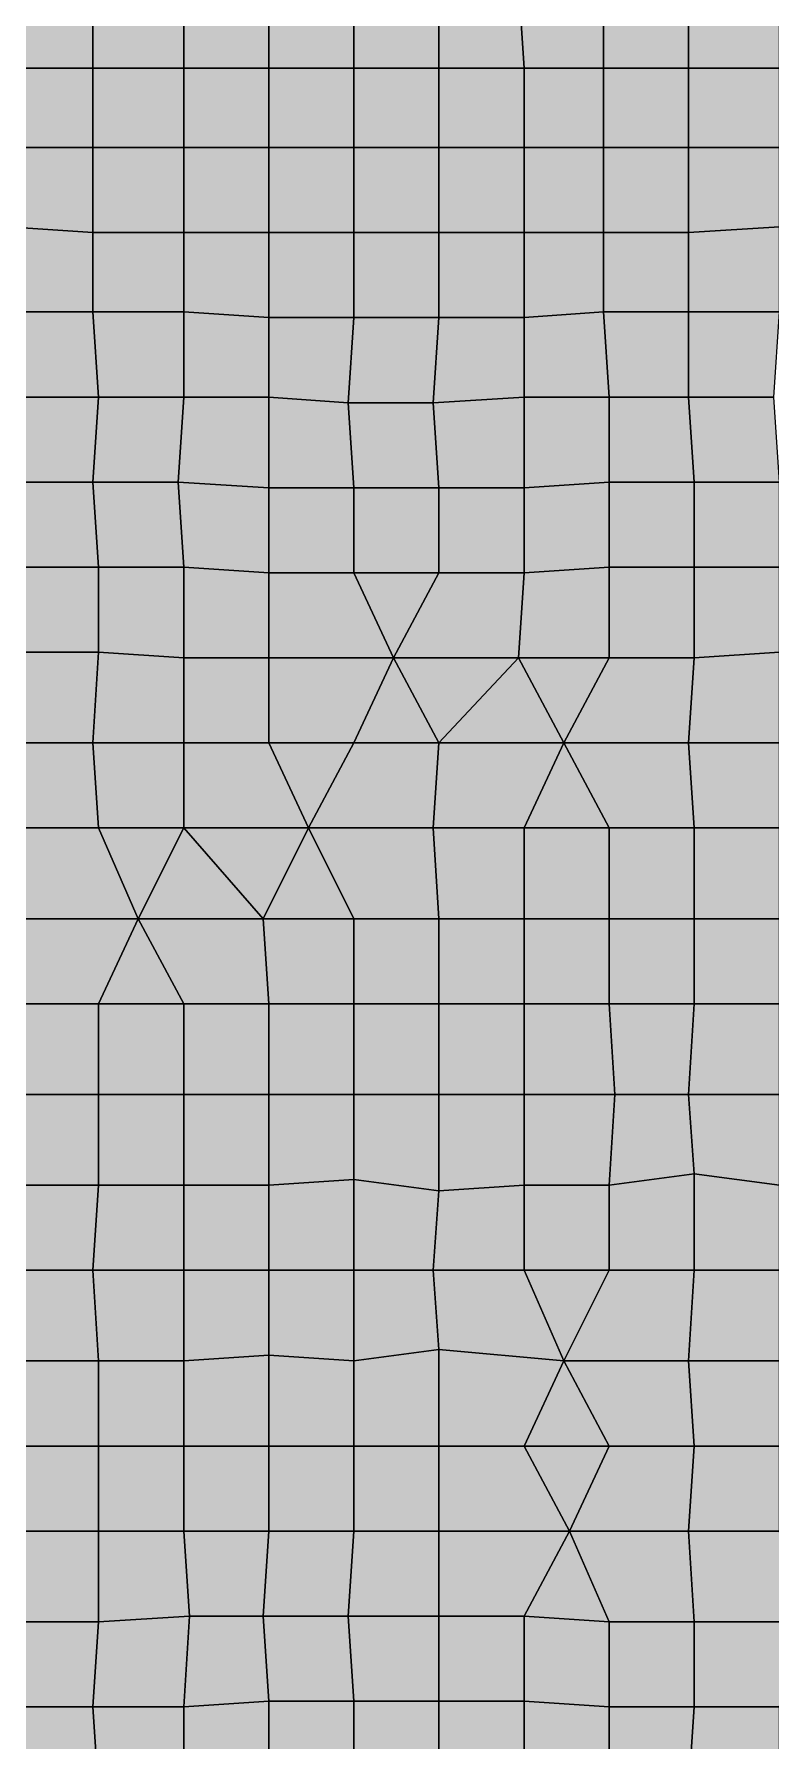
# Model space of a CAD drawing. Header units: metres. Extents: x -7480 to 79269, y -9100 to 45880.
# Drawn here: x 21333 to 23930, y 9900 to 15920 of the extents above; entities that cross this region are included whole.
import ezdxf

# ---------------------------------------------------------------- set-up
doc = ezdxf.new("R2010")
doc.units = ezdxf.units.M
for name, color, linetype in [('COLOR_1', 1, 'Continuous'), ('COLOR_181', 181, 'Continuous'), ('COLOR_3', 3, 'Continuous'), ('COLOR_5', 5, 'Continuous')]:
    doc.layers.add(name, color=color, linetype=linetype)

msp = doc.modelspace()

# ---------------------------------------------------------------- hatches: boundary and pattern name
at = {"layer": 'COLOR_1'}
for points in [[(21220, 16100), (21240, 15800), (21540, 15800), (21540, 16100)], [(21240, 15520), (21540, 15520), (21540, 15800), (21240, 15800)], [(21240, 15240), (21540, 15220), (21540, 15520), (21240, 15520)], [(21240, 14940), (21540, 14940), (21540, 15220), (21240, 15240)], [(21240, 14640), (21560, 14640), (21540, 14940), (21240, 14940)], [(21540, 14940), (21560, 14640), (21860, 14640), (21860, 14940)], [(23340, 14940), (23360, 14640), (23640, 14640), (23640, 14940)], [(23640, 14640), (23660, 14340), (23960, 14340), (23940, 14640)], [(23640, 9720), (23960, 9720), (23960, 10020), (23660, 10020)]]:
    msp.add_hatch(color=256, dxfattribs=at).paths.add_polyline_path(points)
at = {"layer": 'COLOR_181'}
for points in [[(21540, 15800), (21860, 15800), (21860, 16100), (21540, 16100)], [(21860, 15800), (22160, 15800), (22160, 16100), (21860, 16100)], [(22160, 15800), (22460, 15800), (22460, 16100), (22160, 16100)], [(22460, 15800), (22760, 15800), (22760, 16100), (22460, 16100)], [(22760, 15800), (23060, 15800), (23040, 16100), (22760, 16100)], [(23040, 16100), (23060, 15800), (23340, 15800), (23340, 16100)], [(23340, 15800), (23640, 15800), (23640, 16100), (23340, 16100)], [(21540, 15520), (21860, 15520), (21860, 15800), (21540, 15800)], [(21860, 15520), (22160, 15520), (22160, 15800), (21860, 15800)], [(22160, 15520), (22460, 15520), (22460, 15800), (22160, 15800)], [(22460, 15520), (22760, 15520), (22760, 15800), (22460, 15800)], [(22760, 15520), (23060, 15520), (23060, 15800), (22760, 15800)], [(23060, 15520), (23340, 15520), (23340, 15800), (23060, 15800)], [(23340, 15520), (23640, 15520), (23640, 15800), (23340, 15800)], [(21540, 15220), (21860, 15220), (21860, 15520), (21540, 15520)], [(21860, 15220), (22160, 15220), (22160, 15520), (21860, 15520)], [(22160, 15220), (22460, 15220), (22460, 15520), (22160, 15520)], [(22460, 15220), (22760, 15220), (22760, 15520), (22460, 15520)], [(22760, 15220), (23060, 15220), (23060, 15520), (22760, 15520)], [(23060, 15220), (23340, 15220), (23340, 15520), (23060, 15520)], [(23340, 15220), (23640, 15220), (23640, 15520), (23340, 15520)], [(21540, 14940), (21860, 14940), (21860, 15220), (21540, 15220)], [(21860, 14940), (22160, 14920), (22160, 15220), (21860, 15220)], [(22160, 14920), (22460, 14920), (22460, 15220), (22160, 15220)], [(22460, 14920), (22760, 14920), (22760, 15220), (22460, 15220)], [(22760, 14920), (23060, 14920), (23060, 15220), (22760, 15220)], [(23060, 14920), (23340, 14940), (23340, 15220), (23060, 15220)], [(23340, 14940), (23640, 14940), (23640, 15220), (23340, 15220)], [(21860, 14640), (22160, 14640), (22160, 14920), (21860, 14940)], [(23060, 14640), (23360, 14640), (23340, 14940), (23060, 14920)], [(22160, 14640), (22440, 14620), (22460, 14920), (22160, 14920)], [(22440, 14620), (22740, 14620), (22760, 14920), (22460, 14920)], [(22740, 14620), (23060, 14640), (23060, 14920), (22760, 14920)], [(21240, 14640), (21260, 14340), (21540, 14340), (21560, 14640)], [(21540, 14340), (21840, 14340), (21860, 14640), (21560, 14640)], [(21840, 14340), (22160, 14320), (22160, 14640), (21860, 14640)], [(22160, 14320), (22460, 14320), (22440, 14620), (22160, 14640)], [(22740, 14620), (22760, 14320), (23060, 14320), (23060, 14640)], [(23060, 14320), (23360, 14340), (23360, 14640), (23060, 14640)], [(23360, 14340), (23660, 14340), (23640, 14640), (23360, 14640)], [(22440, 14620), (22460, 14320), (22760, 14320), (22740, 14620)], [(21260, 14040), (21560, 14040), (21540, 14340), (21260, 14340)], [(21540, 14340), (21560, 14040), (21860, 14040), (21840, 14340)], [(21840, 14340), (21860, 14040), (22160, 14020), (22160, 14320)], [(23060, 14020), (23360, 14040), (23360, 14340), (23060, 14320)], [(23360, 14040), (23660, 14040), (23660, 14340), (23360, 14340)], [(23660, 14040), (23960, 14040), (23960, 14340), (23660, 14340)], [(22160, 14020), (22460, 14020), (22460, 14320), (22160, 14320)], [(22460, 14020), (22760, 14020), (22760, 14320), (22460, 14320)], [(22760, 14020), (23060, 14020), (23060, 14320), (22760, 14320)], [(21260, 13740), (21560, 13740), (21560, 14040), (21260, 14040)], [(21560, 13740), (21860, 13720), (21860, 14040), (21560, 14040)], [(21860, 13720), (22160, 13720), (22160, 14020), (21860, 14040)], [(23040, 13720), (23360, 13720), (23360, 14040), (23060, 14020)], [(23360, 13720), (23660, 13720), (23660, 14040), (23360, 14040)], [(23660, 13720), (23960, 13740), (23960, 14040), (23660, 14040)], [(22160, 13720), (22600, 13720), (22460, 14020), (22160, 14020)], [(22460, 14020), (22600, 13720), (22760, 14020)], [(22600, 13720), (23040, 13720), (23060, 14020), (22760, 14020)], [(21100, 13420), (21540, 13420), (21560, 13740), (21260, 13740)], [(21540, 13420), (21860, 13420), (21860, 13720), (21560, 13740)], [(23640, 13420), (23960, 13420), (23960, 13740), (23660, 13720)], [(21860, 13420), (22160, 13420), (22160, 13720), (21860, 13720)], [(22160, 13420), (22460, 13420), (22600, 13720), (22160, 13720)], [(22460, 13420), (22760, 13420), (22600, 13720)], [(22600, 13720), (22760, 13420), (23040, 13720)], [(22760, 13420), (23200, 13420), (23040, 13720)], [(23040, 13720), (23200, 13420), (23360, 13720)], [(23200, 13420), (23640, 13420), (23660, 13720), (23360, 13720)], [(21100, 13420), (21260, 13120), (21560, 13120), (21540, 13420)], [(21540, 13420), (21560, 13120), (21860, 13120), (21860, 13420)], [(21860, 13120), (22300, 13120), (22160, 13420), (21860, 13420)], [(22160, 13420), (22300, 13120), (22460, 13420)], [(22300, 13120), (22740, 13120), (22760, 13420), (22460, 13420)], [(22740, 13120), (23060, 13120), (23200, 13420), (22760, 13420)], [(23060, 13120), (23360, 13120), (23200, 13420)], [(23200, 13420), (23360, 13120), (23660, 13120), (23640, 13420)], [(23640, 13420), (23660, 13120), (23960, 13120), (23960, 13420)], [(21260, 12800), (21700, 12800), (21560, 13120), (21260, 13120)], [(21560, 13120), (21700, 12800), (21860, 13120)], [(21700, 12800), (22140, 12800), (21860, 13120)], [(21860, 13120), (22140, 12800), (22300, 13120)], [(22140, 12800), (22460, 12800), (22300, 13120)], [(22300, 13120), (22460, 12800), (22760, 12800), (22740, 13120)], [(22740, 13120), (22760, 12800), (23060, 12800), (23060, 13120)], [(23060, 12800), (23360, 12800), (23360, 13120), (23060, 13120)], [(23360, 12800), (23660, 12800), (23660, 13120), (23360, 13120)], [(23660, 12800), (23960, 12800), (23960, 13120), (23660, 13120)], [(21260, 12500), (21560, 12500), (21700, 12800), (21260, 12800)], [(21560, 12500), (21860, 12500), (21700, 12800)], [(21700, 12800), (21860, 12500), (22160, 12500), (22140, 12800)], [(22140, 12800), (22160, 12500), (22460, 12500), (22460, 12800)], [(22460, 12500), (22760, 12500), (22760, 12800), (22460, 12800)], [(22760, 12500), (23060, 12500), (23060, 12800), (22760, 12800)], [(23060, 12500), (23360, 12500), (23360, 12800), (23060, 12800)], [(23360, 12500), (23660, 12500), (23660, 12800), (23360, 12800)], [(23660, 12500), (23960, 12500), (23960, 12800), (23660, 12800)], [(21260, 12180), (21560, 12180), (21560, 12500), (21260, 12500)], [(21560, 12180), (21860, 12180), (21860, 12500), (21560, 12500)], [(21860, 12180), (22160, 12180), (22160, 12500), (21860, 12500)], [(22160, 12180), (22460, 12180), (22460, 12500), (22160, 12500)], [(22460, 12180), (22760, 12180), (22760, 12500), (22460, 12500)], [(22760, 12180), (23060, 12180), (23060, 12500), (22760, 12500)], [(23060, 12180), (23380, 12180), (23360, 12500), (23060, 12500)], [(23360, 12500), (23380, 12180), (23640, 12180), (23660, 12500)], [(23640, 12180), (23960, 12180), (23960, 12500), (23660, 12500)], [(21260, 11860), (21560, 11860), (21560, 12180), (21260, 12180)], [(21560, 11860), (21860, 11860), (21860, 12180), (21560, 12180)], [(21860, 11860), (22160, 11860), (22160, 12180), (21860, 12180)], [(22160, 11860), (22460, 11880), (22460, 12180), (22160, 12180)], [(22460, 11880), (22760, 11840), (22760, 12180), (22460, 12180)], [(22760, 11840), (23060, 11860), (23060, 12180), (22760, 12180)], [(23060, 11860), (23360, 11860), (23380, 12180), (23060, 12180)], [(23360, 11860), (23660, 11900), (23640, 12180), (23380, 12180)], [(23640, 12180), (23660, 11900), (23960, 11860), (23960, 12180)], [(21100, 11560), (21540, 11560), (21560, 11860), (21260, 11860)], [(21540, 11560), (21860, 11560), (21860, 11860), (21560, 11860)], [(21860, 11560), (22160, 11560), (22160, 11860), (21860, 11860)], [(22160, 11560), (22460, 11560), (22460, 11880), (22160, 11860)], [(22460, 11560), (22740, 11560), (22760, 11840), (22460, 11880)], [(22740, 11560), (23060, 11560), (23060, 11860), (22760, 11840)], [(23060, 11560), (23360, 11560), (23360, 11860), (23060, 11860)], [(23360, 11560), (23660, 11560), (23660, 11900), (23360, 11860)], [(23660, 11560), (23960, 11560), (23960, 11860), (23660, 11900)], [(21100, 11560), (21260, 11240), (21560, 11240), (21540, 11560)], [(21540, 11560), (21560, 11240), (21860, 11240), (21860, 11560)], [(21860, 11240), (22160, 11260), (22160, 11560), (21860, 11560)], [(22160, 11260), (22460, 11240), (22460, 11560), (22160, 11560)], [(22460, 11240), (22760, 11280), (22740, 11560), (22460, 11560)], [(22740, 11560), (22760, 11280), (23200, 11240), (23060, 11560)], [(23060, 11560), (23200, 11240), (23360, 11560)], [(23200, 11240), (23640, 11240), (23660, 11560), (23360, 11560)], [(23640, 11240), (23960, 11240), (23960, 11560), (23660, 11560)], [(21860, 10940), (22160, 10940), (22160, 11260), (21860, 11240)], [(22160, 10940), (22460, 10940), (22460, 11240), (22160, 11260)], [(22460, 10940), (22760, 10940), (22760, 11280), (22460, 11240)], [(22760, 10940), (23060, 10940), (23200, 11240), (22760, 11280)], [(21240, 10940), (21560, 10940), (21560, 11240), (21260, 11240)], [(21560, 10940), (21860, 10940), (21860, 11240), (21560, 11240)], [(23060, 10940), (23360, 10940), (23200, 11240)], [(23200, 11240), (23360, 10940), (23660, 10940), (23640, 11240)], [(23640, 11240), (23660, 10940), (23960, 10940), (23960, 11240)], [(21240, 10940), (21260, 10640), (21560, 10640), (21560, 10940)], [(21560, 10640), (21860, 10640), (21860, 10940), (21560, 10940)], [(21860, 10640), (22160, 10640), (22160, 10940), (21860, 10940)], [(22160, 10640), (22460, 10640), (22460, 10940), (22160, 10940)], [(22460, 10640), (22760, 10640), (22760, 10940), (22460, 10940)], [(22760, 10640), (23220, 10640), (23060, 10940), (22760, 10940)], [(23060, 10940), (23220, 10640), (23360, 10940)], [(23220, 10640), (23640, 10640), (23660, 10940), (23360, 10940)], [(23640, 10640), (23960, 10640), (23960, 10940), (23660, 10940)], [(21260, 10320), (21560, 10320), (21560, 10640), (21260, 10640)], [(21560, 10320), (21880, 10340), (21860, 10640), (21560, 10640)], [(21860, 10640), (21880, 10340), (22140, 10340), (22160, 10640)], [(22140, 10340), (22440, 10340), (22460, 10640), (22160, 10640)], [(22440, 10340), (22760, 10340), (22760, 10640), (22460, 10640)], [(22760, 10340), (23060, 10340), (23220, 10640), (22760, 10640)], [(23060, 10340), (23360, 10320), (23220, 10640)], [(23220, 10640), (23360, 10320), (23660, 10320), (23640, 10640)], [(23640, 10640), (23660, 10320), (24000, 10320), (23960, 10640)], [(21240, 10020), (21540, 10020), (21560, 10320), (21260, 10320)], [(21540, 10020), (21860, 10020), (21880, 10340), (21560, 10320)], [(21860, 10020), (22160, 10040), (22140, 10340), (21880, 10340)], [(22140, 10340), (22160, 10040), (22460, 10040), (22440, 10340)], [(22440, 10340), (22460, 10040), (22760, 10040), (22760, 10340)], [(22760, 10040), (23060, 10040), (23060, 10340), (22760, 10340)], [(23060, 10040), (23360, 10020), (23360, 10320), (23060, 10340)], [(23360, 10020), (23660, 10020), (23660, 10320), (23360, 10320)], [(23660, 10020), (23960, 10020), (24000, 10320), (23660, 10320)], [(21240, 10020), (21260, 9720), (21560, 9720), (21540, 10020)], [(21540, 10020), (21560, 9720), (21860, 9720), (21860, 10020)], [(21860, 9720), (22160, 9720), (22160, 10040), (21860, 10020)], [(22160, 9720), (22460, 9740), (22460, 10040), (22160, 10040)], [(22460, 9740), (22760, 9740), (22760, 10040), (22460, 10040)], [(22760, 9740), (23060, 9720), (23060, 10040), (22760, 10040)], [(23060, 9720), (23360, 9720), (23360, 10020), (23060, 10040)], [(23360, 9720), (23640, 9720), (23660, 10020), (23360, 10020)]]:
    msp.add_hatch(color=256, dxfattribs=at).paths.add_polyline_path(points)
at = {"layer": 'COLOR_3'}
for points in [[(23640, 15520), (23960, 15520), (23960, 15800), (23640, 15800)], [(23640, 15220), (23960, 15240), (23960, 15520), (23640, 15520)], [(23640, 14940), (23960, 14940), (23960, 15240), (23640, 15220)], [(23640, 14640), (23940, 14640), (23960, 14940), (23640, 14940)]]:
    msp.add_hatch(color=256, dxfattribs=at).paths.add_polyline_path(points)
at = {"layer": 'COLOR_5'}
msp.add_hatch(color=256, dxfattribs=at).paths.add_polyline_path([(23640, 15800), (23960, 15800), (23960, 16100), (23640, 16100)])

# ---------------------------------------------------------------- linework, layer by layer
at = {"layer": 'COLOR_1'}
for points in [[(21220, 16100), (21240, 15800), (21540, 15800), (21540, 16100)], [(21240, 15520), (21540, 15520), (21540, 15800), (21240, 15800)], [(21240, 15240), (21540, 15220), (21540, 15520), (21240, 15520)], [(21240, 14940), (21540, 14940), (21540, 15220), (21240, 15240)], [(21240, 14640), (21560, 14640), (21540, 14940), (21240, 14940)], [(21540, 14940), (21560, 14640), (21860, 14640), (21860, 14940)], [(23340, 14940), (23360, 14640), (23640, 14640), (23640, 14940)], [(23640, 14640), (23660, 14340), (23960, 14340), (23940, 14640)], [(23640, 9720), (23960, 9720), (23960, 10020), (23660, 10020)]]:
    msp.add_lwpolyline(points, close=True, dxfattribs=at)
at = {"layer": 'COLOR_181'}
for points in [[(21540, 15800), (21860, 15800), (21860, 16100), (21540, 16100)], [(21860, 15800), (22160, 15800), (22160, 16100), (21860, 16100)], [(22160, 15800), (22460, 15800), (22460, 16100), (22160, 16100)], [(22460, 15800), (22760, 15800), (22760, 16100), (22460, 16100)], [(22760, 15800), (23060, 15800), (23040, 16100), (22760, 16100)], [(23040, 16100), (23060, 15800), (23340, 15800), (23340, 16100)], [(23340, 15800), (23640, 15800), (23640, 16100), (23340, 16100)], [(21540, 15520), (21860, 15520), (21860, 15800), (21540, 15800)], [(21860, 15520), (22160, 15520), (22160, 15800), (21860, 15800)], [(22160, 15520), (22460, 15520), (22460, 15800), (22160, 15800)], [(22460, 15520), (22760, 15520), (22760, 15800), (22460, 15800)], [(22760, 15520), (23060, 15520), (23060, 15800), (22760, 15800)], [(23060, 15520), (23340, 15520), (23340, 15800), (23060, 15800)], [(23340, 15520), (23640, 15520), (23640, 15800), (23340, 15800)], [(21540, 15220), (21860, 15220), (21860, 15520), (21540, 15520)], [(21860, 15220), (22160, 15220), (22160, 15520), (21860, 15520)], [(22160, 15220), (22460, 15220), (22460, 15520), (22160, 15520)], [(22460, 15220), (22760, 15220), (22760, 15520), (22460, 15520)], [(22760, 15220), (23060, 15220), (23060, 15520), (22760, 15520)], [(23060, 15220), (23340, 15220), (23340, 15520), (23060, 15520)], [(23340, 15220), (23640, 15220), (23640, 15520), (23340, 15520)], [(21540, 14940), (21860, 14940), (21860, 15220), (21540, 15220)], [(21860, 14940), (22160, 14920), (22160, 15220), (21860, 15220)], [(22160, 14920), (22460, 14920), (22460, 15220), (22160, 15220)], [(22460, 14920), (22760, 14920), (22760, 15220), (22460, 15220)], [(22760, 14920), (23060, 14920), (23060, 15220), (22760, 15220)], [(23060, 14920), (23340, 14940), (23340, 15220), (23060, 15220)], [(23340, 14940), (23640, 14940), (23640, 15220), (23340, 15220)], [(21860, 14640), (22160, 14640), (22160, 14920), (21860, 14940)], [(23060, 14640), (23360, 14640), (23340, 14940), (23060, 14920)], [(22160, 14640), (22440, 14620), (22460, 14920), (22160, 14920)], [(22440, 14620), (22740, 14620), (22760, 14920), (22460, 14920)], [(22740, 14620), (23060, 14640), (23060, 14920), (22760, 14920)], [(21240, 14640), (21260, 14340), (21540, 14340), (21560, 14640)], [(21540, 14340), (21840, 14340), (21860, 14640), (21560, 14640)], [(21840, 14340), (22160, 14320), (22160, 14640), (21860, 14640)], [(22160, 14320), (22460, 14320), (22440, 14620), (22160, 14640)], [(22740, 14620), (22760, 14320), (23060, 14320), (23060, 14640)], [(23060, 14320), (23360, 14340), (23360, 14640), (23060, 14640)], [(23360, 14340), (23660, 14340), (23640, 14640), (23360, 14640)], [(22440, 14620), (22460, 14320), (22760, 14320), (22740, 14620)], [(21260, 14040), (21560, 14040), (21540, 14340), (21260, 14340)], [(21540, 14340), (21560, 14040), (21860, 14040), (21840, 14340)], [(21840, 14340), (21860, 14040), (22160, 14020), (22160, 14320)], [(23060, 14020), (23360, 14040), (23360, 14340), (23060, 14320)], [(23360, 14040), (23660, 14040), (23660, 14340), (23360, 14340)], [(23660, 14040), (23960, 14040), (23960, 14340), (23660, 14340)], [(22160, 14020), (22460, 14020), (22460, 14320), (22160, 14320)], [(22460, 14020), (22760, 14020), (22760, 14320), (22460, 14320)], [(22760, 14020), (23060, 14020), (23060, 14320), (22760, 14320)], [(21260, 13740), (21560, 13740), (21560, 14040), (21260, 14040)], [(21560, 13740), (21860, 13720), (21860, 14040), (21560, 14040)], [(21860, 13720), (22160, 13720), (22160, 14020), (21860, 14040)], [(23040, 13720), (23360, 13720), (23360, 14040), (23060, 14020)], [(23360, 13720), (23660, 13720), (23660, 14040), (23360, 14040)], [(23660, 13720), (23960, 13740), (23960, 14040), (23660, 14040)], [(22160, 13720), (22600, 13720), (22460, 14020), (22160, 14020)], [(22460, 14020), (22600, 13720), (22760, 14020)], [(22600, 13720), (23040, 13720), (23060, 14020), (22760, 14020)], [(21100, 13420), (21540, 13420), (21560, 13740), (21260, 13740)], [(21540, 13420), (21860, 13420), (21860, 13720), (21560, 13740)], [(23640, 13420), (23960, 13420), (23960, 13740), (23660, 13720)], [(21860, 13420), (22160, 13420), (22160, 13720), (21860, 13720)], [(22160, 13420), (22460, 13420), (22600, 13720), (22160, 13720)], [(22460, 13420), (22760, 13420), (22600, 13720)], [(22600, 13720), (22760, 13420), (23040, 13720)], [(22760, 13420), (23200, 13420), (23040, 13720)], [(23040, 13720), (23200, 13420), (23360, 13720)], [(23200, 13420), (23640, 13420), (23660, 13720), (23360, 13720)], [(21100, 13420), (21260, 13120), (21560, 13120), (21540, 13420)], [(21540, 13420), (21560, 13120), (21860, 13120), (21860, 13420)], [(21860, 13120), (22300, 13120), (22160, 13420), (21860, 13420)], [(22160, 13420), (22300, 13120), (22460, 13420)], [(22300, 13120), (22740, 13120), (22760, 13420), (22460, 13420)], [(22740, 13120), (23060, 13120), (23200, 13420), (22760, 13420)], [(23060, 13120), (23360, 13120), (23200, 13420)], [(23200, 13420), (23360, 13120), (23660, 13120), (23640, 13420)], [(23640, 13420), (23660, 13120), (23960, 13120), (23960, 13420)], [(21260, 12800), (21700, 12800), (21560, 13120), (21260, 13120)], [(21560, 13120), (21700, 12800), (21860, 13120)], [(21700, 12800), (22140, 12800), (21860, 13120)], [(21860, 13120), (22140, 12800), (22300, 13120)], [(22140, 12800), (22460, 12800), (22300, 13120)], [(22300, 13120), (22460, 12800), (22760, 12800), (22740, 13120)], [(22740, 13120), (22760, 12800), (23060, 12800), (23060, 13120)], [(23060, 12800), (23360, 12800), (23360, 13120), (23060, 13120)], [(23360, 12800), (23660, 12800), (23660, 13120), (23360, 13120)], [(23660, 12800), (23960, 12800), (23960, 13120), (23660, 13120)], [(21260, 12500), (21560, 12500), (21700, 12800), (21260, 12800)], [(21560, 12500), (21860, 12500), (21700, 12800)], [(21700, 12800), (21860, 12500), (22160, 12500), (22140, 12800)], [(22140, 12800), (22160, 12500), (22460, 12500), (22460, 12800)], [(22460, 12500), (22760, 12500), (22760, 12800), (22460, 12800)], [(22760, 12500), (23060, 12500), (23060, 12800), (22760, 12800)], [(23060, 12500), (23360, 12500), (23360, 12800), (23060, 12800)], [(23360, 12500), (23660, 12500), (23660, 12800), (23360, 12800)], [(23660, 12500), (23960, 12500), (23960, 12800), (23660, 12800)], [(21260, 12180), (21560, 12180), (21560, 12500), (21260, 12500)], [(21560, 12180), (21860, 12180), (21860, 12500), (21560, 12500)], [(21860, 12180), (22160, 12180), (22160, 12500), (21860, 12500)], [(22160, 12180), (22460, 12180), (22460, 12500), (22160, 12500)], [(22460, 12180), (22760, 12180), (22760, 12500), (22460, 12500)], [(22760, 12180), (23060, 12180), (23060, 12500), (22760, 12500)], [(23060, 12180), (23380, 12180), (23360, 12500), (23060, 12500)], [(23360, 12500), (23380, 12180), (23640, 12180), (23660, 12500)], [(23640, 12180), (23960, 12180), (23960, 12500), (23660, 12500)], [(21260, 11860), (21560, 11860), (21560, 12180), (21260, 12180)], [(21560, 11860), (21860, 11860), (21860, 12180), (21560, 12180)], [(21860, 11860), (22160, 11860), (22160, 12180), (21860, 12180)], [(22160, 11860), (22460, 11880), (22460, 12180), (22160, 12180)], [(22460, 11880), (22760, 11840), (22760, 12180), (22460, 12180)], [(22760, 11840), (23060, 11860), (23060, 12180), (22760, 12180)], [(23060, 11860), (23360, 11860), (23380, 12180), (23060, 12180)], [(23360, 11860), (23660, 11900), (23640, 12180), (23380, 12180)], [(23640, 12180), (23660, 11900), (23960, 11860), (23960, 12180)], [(21100, 11560), (21540, 11560), (21560, 11860), (21260, 11860)], [(21540, 11560), (21860, 11560), (21860, 11860), (21560, 11860)], [(21860, 11560), (22160, 11560), (22160, 11860), (21860, 11860)], [(22160, 11560), (22460, 11560), (22460, 11880), (22160, 11860)], [(22460, 11560), (22740, 11560), (22760, 11840), (22460, 11880)], [(22740, 11560), (23060, 11560), (23060, 11860), (22760, 11840)], [(23060, 11560), (23360, 11560), (23360, 11860), (23060, 11860)], [(23360, 11560), (23660, 11560), (23660, 11900), (23360, 11860)], [(23660, 11560), (23960, 11560), (23960, 11860), (23660, 11900)], [(21100, 11560), (21260, 11240), (21560, 11240), (21540, 11560)], [(21540, 11560), (21560, 11240), (21860, 11240), (21860, 11560)], [(21860, 11240), (22160, 11260), (22160, 11560), (21860, 11560)], [(22160, 11260), (22460, 11240), (22460, 11560), (22160, 11560)], [(22460, 11240), (22760, 11280), (22740, 11560), (22460, 11560)], [(22740, 11560), (22760, 11280), (23200, 11240), (23060, 11560)], [(23060, 11560), (23200, 11240), (23360, 11560)], [(23200, 11240), (23640, 11240), (23660, 11560), (23360, 11560)], [(23640, 11240), (23960, 11240), (23960, 11560), (23660, 11560)], [(21860, 10940), (22160, 10940), (22160, 11260), (21860, 11240)], [(22160, 10940), (22460, 10940), (22460, 11240), (22160, 11260)], [(22460, 10940), (22760, 10940), (22760, 11280), (22460, 11240)], [(22760, 10940), (23060, 10940), (23200, 11240), (22760, 11280)], [(21240, 10940), (21560, 10940), (21560, 11240), (21260, 11240)], [(21560, 10940), (21860, 10940), (21860, 11240), (21560, 11240)], [(23060, 10940), (23360, 10940), (23200, 11240)], [(23200, 11240), (23360, 10940), (23660, 10940), (23640, 11240)], [(23640, 11240), (23660, 10940), (23960, 10940), (23960, 11240)], [(21240, 10940), (21260, 10640), (21560, 10640), (21560, 10940)], [(21560, 10640), (21860, 10640), (21860, 10940), (21560, 10940)], [(21860, 10640), (22160, 10640), (22160, 10940), (21860, 10940)], [(22160, 10640), (22460, 10640), (22460, 10940), (22160, 10940)], [(22460, 10640), (22760, 10640), (22760, 10940), (22460, 10940)], [(22760, 10640), (23220, 10640), (23060, 10940), (22760, 10940)], [(23060, 10940), (23220, 10640), (23360, 10940)], [(23220, 10640), (23640, 10640), (23660, 10940), (23360, 10940)], [(23640, 10640), (23960, 10640), (23960, 10940), (23660, 10940)], [(21260, 10320), (21560, 10320), (21560, 10640), (21260, 10640)], [(21560, 10320), (21880, 10340), (21860, 10640), (21560, 10640)], [(21860, 10640), (21880, 10340), (22140, 10340), (22160, 10640)], [(22140, 10340), (22440, 10340), (22460, 10640), (22160, 10640)], [(22440, 10340), (22760, 10340), (22760, 10640), (22460, 10640)], [(22760, 10340), (23060, 10340), (23220, 10640), (22760, 10640)], [(23060, 10340), (23360, 10320), (23220, 10640)], [(23220, 10640), (23360, 10320), (23660, 10320), (23640, 10640)], [(23640, 10640), (23660, 10320), (24000, 10320), (23960, 10640)], [(21240, 10020), (21540, 10020), (21560, 10320), (21260, 10320)], [(21540, 10020), (21860, 10020), (21880, 10340), (21560, 10320)], [(21860, 10020), (22160, 10040), (22140, 10340), (21880, 10340)], [(22140, 10340), (22160, 10040), (22460, 10040), (22440, 10340)], [(22440, 10340), (22460, 10040), (22760, 10040), (22760, 10340)], [(22760, 10040), (23060, 10040), (23060, 10340), (22760, 10340)], [(23060, 10040), (23360, 10020), (23360, 10320), (23060, 10340)], [(23360, 10020), (23660, 10020), (23660, 10320), (23360, 10320)], [(23660, 10020), (23960, 10020), (24000, 10320), (23660, 10320)], [(21240, 10020), (21260, 9720), (21560, 9720), (21540, 10020)], [(21540, 10020), (21560, 9720), (21860, 9720), (21860, 10020)], [(21860, 9720), (22160, 9720), (22160, 10040), (21860, 10020)], [(22160, 9720), (22460, 9740), (22460, 10040), (22160, 10040)], [(22460, 9740), (22760, 9740), (22760, 10040), (22460, 10040)], [(22760, 9740), (23060, 9720), (23060, 10040), (22760, 10040)], [(23060, 9720), (23360, 9720), (23360, 10020), (23060, 10040)], [(23360, 9720), (23640, 9720), (23660, 10020), (23360, 10020)]]:
    msp.add_lwpolyline(points, close=True, dxfattribs=at)
at = {"layer": 'COLOR_3'}
for points in [[(23640, 15520), (23960, 15520), (23960, 15800), (23640, 15800)], [(23640, 15220), (23960, 15240), (23960, 15520), (23640, 15520)], [(23640, 14940), (23960, 14940), (23960, 15240), (23640, 15220)], [(23640, 14640), (23940, 14640), (23960, 14940), (23640, 14940)]]:
    msp.add_lwpolyline(points, close=True, dxfattribs=at)
at = {"layer": 'COLOR_5'}
msp.add_lwpolyline([(23640, 15800), (23960, 15800), (23960, 16100), (23640, 16100)], close=True, dxfattribs=at)

doc.saveas('drawing.dxf')
